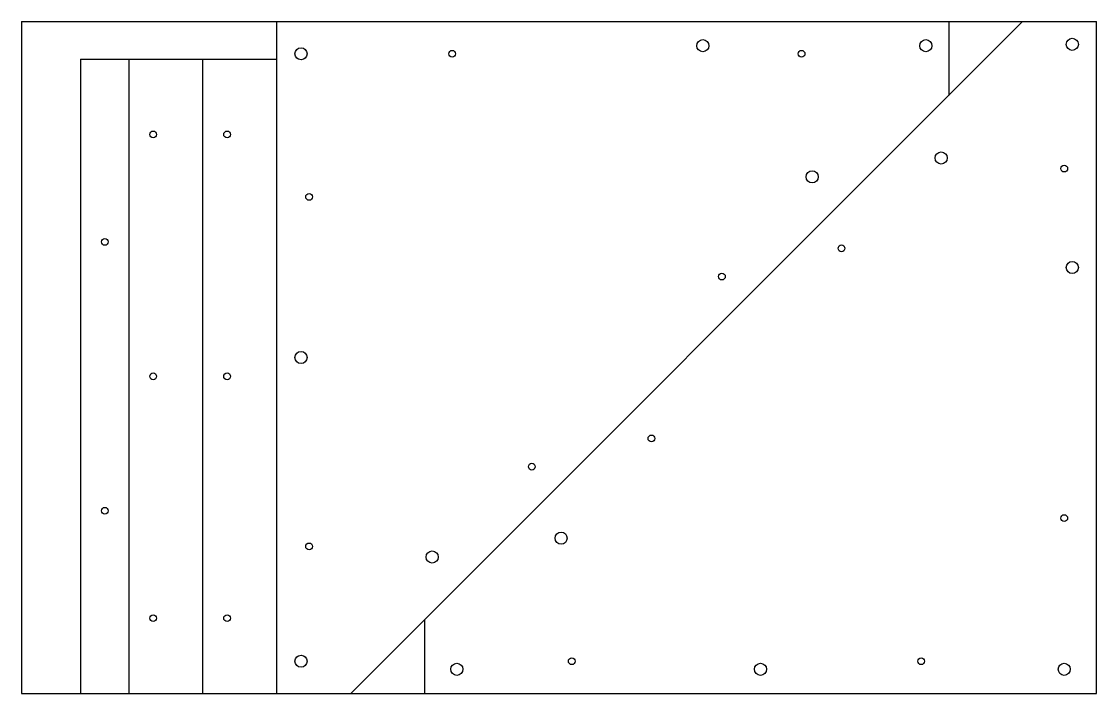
# Model space of a CAD drawing. Header units: millimetres. Extents: x -400 to 400, y -250 to 250.
import ezdxf

# ---------------------------------------------------------------- set-up
doc = ezdxf.new("R2010")
doc.units = ezdxf.units.MM

msp = doc.modelspace()

# ---------------------------------------------------------------- linework, layer by layer
at = {"color": 7, "linetype": 'Continuous', "lineweight": 25}
for p, q in [((-400, 250), (-400, -250)), ((-400, 250), (400, 250)), ((-210, -250), (-210, 250)), ((345, 250), (-155, -250)), ((290, 250), (290, 195)), ((400, -250), (400, 250)), ((-356, 222), (-356, -250)), ((-356, 222), (-210, 222)), ((-320, -250), (-320, 222)), ((-265, -250), (-265, 222)), ((-100, -195), (-100, -250)), ((-400, -250), (400, -250))]:
    msp.add_line(p, q, dxfattribs=at)
for centre, radius in [((107, 232), 4.5), ((273, 232), 4.5), ((382, 233), 4.5), ((-192, 226), 4.5), ((-79.47, 226), 2.5), ((180.53, 226), 2.5), ((-302, 166), 2.5), ((-247, 166), 2.5), ((284.39, 148.45), 4.5), ((188.45, 134.39), 4.5), ((376, 140.53), 2.5), ((-186, 119.47), 2.5), ((-338, 86), 2.5), ((210.18, 81.24), 2.5), ((382, 67), 4.5), ((121.24, 60.18), 2.5), ((-192, 0), 4.5), ((-302, -14), 2.5), ((-247, -14), 2.5), ((68.76, -60.18), 2.5), ((-20.18, -81.24), 2.5), ((-338, -114), 2.5), ((376, -119.47), 2.5), ((1.55, -134.39), 4.5), ((-186, -140.53), 2.5), ((-94.39, -148.45), 4.5), ((-302, -194), 2.5), ((-247, -194), 2.5), ((-192, -226), 4.5), ((9.47, -226), 2.5), ((269.47, -226), 2.5), ((-76, -232), 4.5), ((150, -232), 4.5), ((376, -232), 4.5)]:
    msp.add_circle(centre, radius, dxfattribs=at)

doc.saveas('drawing.dxf')
